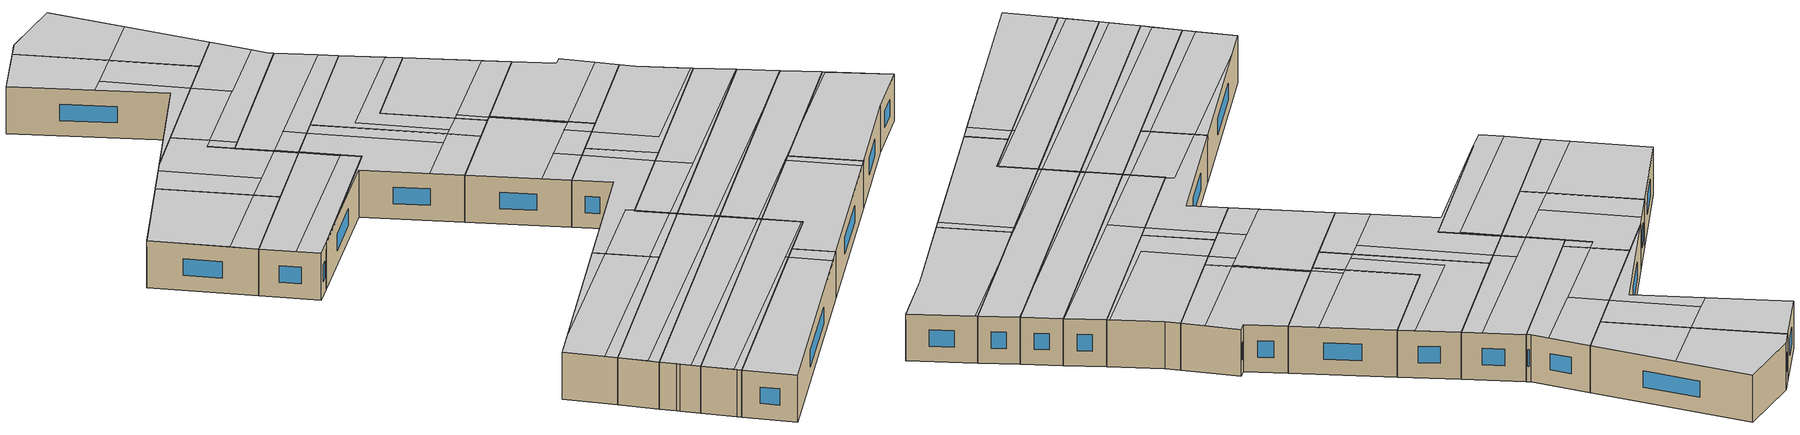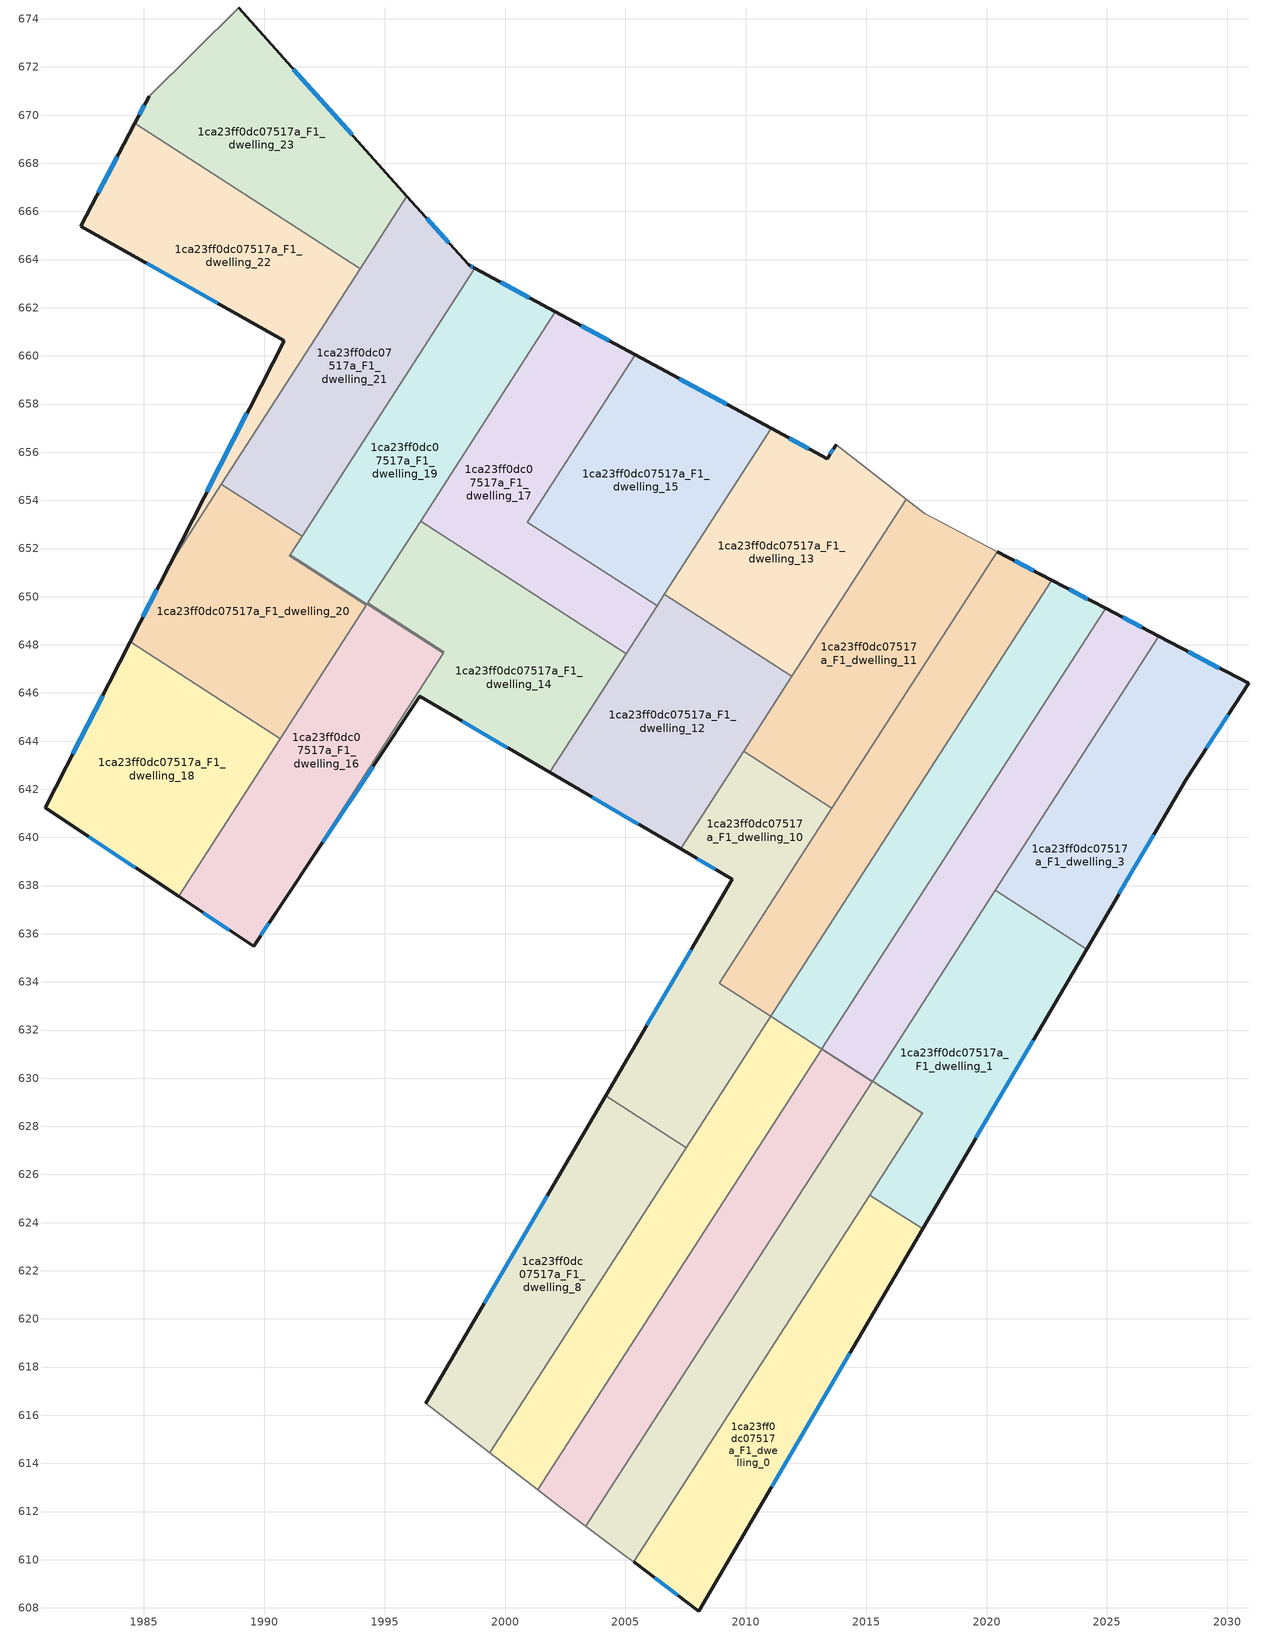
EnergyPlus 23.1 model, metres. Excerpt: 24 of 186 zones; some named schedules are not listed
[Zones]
1ca23ff0dc07517a_F1_dwelling_0
 floor to 1ca23ff0dc07517a_F0_dwelling_0 (EU_floor_Construction): 2017.34,623.74 2008.05,607.87 2005.34,609.91 2015.15,625.15 z3
 wall outside (EU_wall_Construction): 2005.34,609.91 2008.05,607.87 2017.34,623.74 z3:6
 wall to 1ca23ff0dc07517a_F1_dwelling_1 (EU_wall_Construction): 2017.34,623.74 2015.15,625.15 z3:6
 wall to 1ca23ff0dc07517a_F1_dwelling_2 (EU_wall_Construction): 2015.15,625.15 2005.34,609.91 z3:6
 window (EU_Window_Construction): 2011.07,613.03 2014.32,618.58 / 2006.22,609.24 2007.17,608.53 z3.98:5.02
 ceiling to 1ca23ff0dc07517a_F2_dwelling_0 (EU_floor_Construction): 2008.05,607.87 2016.66,622.58 2014.45,624.06 2005.34,609.91 z6
 ceiling to 1ca23ff0dc07517a_F2_dwelling_1 (EU_floor_Construction): 2016.66,622.58 2017.34,623.74 2015.15,625.15 2014.45,624.06 z6
1ca23ff0dc07517a_F1_dwelling_1
 floor to 1ca23ff0dc07517a_F0_dwelling_1 (EU_floor_Construction): 2024.16,635.36 2017.34,623.74 2015.15,625.15 2017.34,628.54 2015.26,629.88 2020.36,637.8 z3
 wall outside (EU_wall_Construction): 2017.34,623.74 2024.16,635.36 z3:6
 wall to 1ca23ff0dc07517a_F1_dwelling_5 (EU_wall_Construction): 2020.36,637.8 2015.26,629.88 2017.34,628.54 2017.33,628.53 z3:6
 wall to 1ca23ff0dc07517a_F1_dwelling_3 (EU_wall_Construction): 2024.16,635.36 2020.36,637.8 z3:6
 wall to 1ca23ff0dc07517a_F1_dwelling_2 (EU_wall_Construction): 2017.33,628.53 2015.15,625.15 z3:6
 window (EU_Window_Construction): 2019.56,627.52 2021.94,631.58 z3.98:5.02
 ceiling to 1ca23ff0dc07517a_F2_dwelling_1 (EU_floor_Construction): 2017.34,623.74 2023.79,634.74 2020.02,637.27 2015.29,629.92 2017.25,628.61 2017.34,628.54 2015.15,625.15 z6
 ceiling to 1ca23ff0dc07517a_F2_dwelling_3 (EU_floor_Construction): 2023.79,634.74 2024.15,635.36 2020.36,637.8 2020.02,637.27 z6
 ceiling to 1ca23ff0dc07517a_F2_dwelling_5 (EU_floor_Construction): 2017.25,628.6 2015.29,629.92 2015.27,629.89 2015.86,629.49 z6
1ca23ff0dc07517a_F1_dwelling_10
 floor to 1ca23ff0dc07517a_F0_dwelling_10 (EU_floor_Construction): 2013.57,641.21 2008.89,633.94 2011.03,632.57 2007.52,627.11 2004.17,629.26 2009.44,638.27 2007.3,639.52 2009.91,643.57 z3
 wall outside (EU_wall_Construction): 2007.3,639.52 2009.44,638.27 2004.17,629.26 z3:6
 wall to 1ca23ff0dc07517a_F1_dwelling_8 (EU_wall_Construction): 2004.17,629.26 2007.52,627.11 z3:6
 wall to 1ca23ff0dc07517a_F1_dwelling_11 (EU_wall_Construction): 2013.57,641.21 2009.91,643.57 z3:6
 wall to 1ca23ff0dc07517a_F1_dwelling_9 (EU_wall_Construction): 2011.03,632.57 2008.89,633.94 2013.57,641.21 z3:6
 wall to 1ca23ff0dc07517a_F1_dwelling_6 (EU_wall_Construction): 2007.52,627.11 2011.03,632.57 z3:6
 wall to 1ca23ff0dc07517a_F1_dwelling_12 (EU_wall_Construction): 2009.91,643.57 2007.3,639.52 z3:6
 window (EU_Window_Construction): 2007.72,635.34 2005.88,632.19 / 2007.99,639.11 2008.74,638.67 z3.98:5.02
 ceiling to 1ca23ff0dc07517a_F2_dwelling_9 (EU_floor_Construction): 2008.93,634 2012.97,640.27 2009.34,642.7 2007.3,639.52 2009.44,638.27 2004.17,629.26 2004.81,628.85 2008.47,634.32 z6
 ceiling to 1ca23ff0dc07517a_F2_dwelling_10 (EU_floor_Construction): 2012.97,640.27 2013.57,641.21 2009.91,643.57 2009.34,642.7 z6
 ceiling to 1ca23ff0dc07517a_F2_dwelling_6 (EU_floor_Construction): 2007.52,627.11 2011.03,632.57 2010.66,632.8 2007.05,627.41 z6
 ceiling to 1ca23ff0dc07517a_F2_dwelling_8 (EU_floor_Construction): 2007.05,627.41 2010.66,632.8 2008.89,633.94 2008.93,634 2008.47,634.32 2004.81,628.85 z6
1ca23ff0dc07517a_F1_dwelling_11
 floor to 1ca23ff0dc07517a_F0_dwelling_11 (EU_floor_Construction): 2020.44,651.88 2013.57,641.21 2009.91,643.57 2016.65,654.05 2017.41,653.47 z3
 wall adiabatic (EU_wall_Construction): 2020.44,651.88 2017.41,653.47 2016.65,654.05 z3:6
 wall to 1ca23ff0dc07517a_F1_dwelling_13 (EU_wall_Construction): 2016.65,654.05 2011.91,646.69 z3:6
 wall to 1ca23ff0dc07517a_F1_dwelling_9 (EU_wall_Construction): 2013.58,641.21 2020.44,651.88 z3:6
 wall to 1ca23ff0dc07517a_F1_dwelling_12 (EU_wall_Construction): 2011.91,646.69 2009.91,643.57 z3:6
 ceiling to 1ca23ff0dc07517a_F2_dwelling_11 (EU_floor_Construction): 2014.56,643.42 2020.27,651.96 2017.41,653.47 2016.65,654.05 2011.24,645.65 z6
 ceiling to 1ca23ff0dc07517a_F2_dwelling_10 (EU_floor_Construction): 2014.56,643.42 2011.24,645.65 2009.91,643.57 2013.57,641.21 2020.44,651.88 2020.27,651.96 z6
1ca23ff0dc07517a_F1_dwelling_12
 floor to 1ca23ff0dc07517a_F0_dwelling_12 (EU_floor_Construction): 2011.91,646.69 2007.3,639.52 2001.86,642.7 2006.62,650.1 z3
 wall outside (EU_wall_Construction): 2001.86,642.7 2007.3,639.52 z3:6
 wall to 1ca23ff0dc07517a_F1_dwelling_13 (EU_wall_Construction): 2011.91,646.69 2006.62,650.1 z3:6
 wall to 1ca23ff0dc07517a_F1_dwelling_14 (EU_wall_Construction): 2005.03,647.64 2001.86,642.7 z3:6
 wall to 1ca23ff0dc07517a_F1_dwelling_17 (EU_wall_Construction): 2006.32,649.63 2005.04,647.64 z3:6
 wall to 1ca23ff0dc07517a_F1_dwelling_15 (EU_wall_Construction): 2006.62,650.1 2006.32,649.63 z3:6
 window (EU_Window_Construction): 2003.63,641.67 2005.53,640.55 z3.98:5.02
 ceiling to 1ca23ff0dc07517a_F2_dwelling_12 (EU_floor_Construction): 2005.75,640.42 2010.43,647.42 2006.56,650 2001.86,642.7 z6
 ceiling to 1ca23ff0dc07517a_F2_dwelling_13 (EU_floor_Construction): 2010.43,647.42 2010.54,647.58 2006.62,650.1 2006.56,650 z6
 ceiling to 1ca23ff0dc07517a_F2_dwelling_9 (EU_floor_Construction): 2007.3,639.52 2009.34,642.7 2007.91,643.65 2005.75,640.42 z6
 ceiling to 1ca23ff0dc07517a_F2_dwelling_11 (EU_floor_Construction): 2011.24,645.65 2011.91,646.69 2010.54,647.58 2009.86,646.57 z6
 ceiling to 1ca23ff0dc07517a_F2_dwelling_10 (EU_floor_Construction): 2009.34,642.7 2011.24,645.65 2009.86,646.57 2007.91,643.65 z6
1ca23ff0dc07517a_F1_dwelling_13
 floor to 1ca23ff0dc07517a_F0_dwelling_13 (EU_floor_Construction): 2016.65,654.05 2011.91,646.69 2006.62,650.1 2011.06,656.99 2013.38,655.74 2013.74,656.32 z3
 wall outside (EU_wall_Construction): 2013.74,656.32 2013.38,655.74 2011.06,656.99 z3:6
 wall adiabatic (EU_wall_Construction): 2016.65,654.05 2013.74,656.32 z3:6
 wall to 1ca23ff0dc07517a_F1_dwelling_15 (EU_wall_Construction): 2011.06,656.99 2006.62,650.1 z3:6
 window (EU_Window_Construction): 2012.62,656.14 2011.81,656.58 / 2013.62,656.13 2013.5,655.93 z3.98:5.02
 ceiling to 1ca23ff0dc07517a_F2_dwelling_13 (EU_floor_Construction): 2010.54,647.58 2015.48,654.97 2013.74,656.32 2013.38,655.74 2011.06,656.99 2006.62,650.1 z6
 ceiling to 1ca23ff0dc07517a_F2_dwelling_11 (EU_floor_Construction): 2011.91,646.69 2016.65,654.05 2015.48,654.97 2010.54,647.58 z6
1ca23ff0dc07517a_F1_dwelling_14
 floor to 1ca23ff0dc07517a_F0_dwelling_14 (EU_floor_Construction): 2005.04,647.64 2001.86,642.7 1996.45,645.86 1990.49,636.88 1997.46,647.71 1994.3,649.74 1996.49,653.14 z3
 wall outside (EU_wall_Construction): 1990.49,636.88 1996.45,645.86 2001.86,642.7 z3:6
 wall to 1ca23ff0dc07517a_F1_dwelling_19 (EU_wall_Construction): 1996.49,653.14 1994.3,649.74 1997.46,647.71 1997.43,647.66 z3:6
 wall to 1ca23ff0dc07517a_F1_dwelling_17 (EU_wall_Construction): 2005.04,647.64 1996.49,653.14 z3:6
 wall to 1ca23ff0dc07517a_F1_dwelling_16 (EU_wall_Construction): 1997.42,647.66 1990.49,636.88 z3:6
 window (EU_Window_Construction): 1992.43,639.8 1994.52,642.94 / 1998.21,644.83 2000.1,643.73 z3.98:5.02
 ceiling to 1ca23ff0dc07517a_F2_dwelling_14 (EU_floor_Construction): 2000.04,643.76 2002.6,647.59 1995.83,652.11 1994.3,649.74 1997.46,647.71 1990.5,636.9 1996.45,645.86 z6
 ceiling to 1ca23ff0dc07517a_F2_dwelling_17 (EU_floor_Construction): 2002.6,647.59 2003.35,648.72 1996.49,653.14 1995.83,652.11 z6
 ceiling adiabatic (EU_roof_Construction): 2001.86,642.7 2005.04,647.64 2003.35,648.72 2000.04,643.76 z6
1ca23ff0dc07517a_F1_dwelling_15
 floor to 1ca23ff0dc07517a_F0_dwelling_15 (EU_floor_Construction): 2011.06,656.99 2006.32,649.63 2000.93,653.1 2005.4,660.04 z3
 wall outside (EU_wall_Construction): 2011.06,656.99 2005.4,660.04 z3:6
 wall to 1ca23ff0dc07517a_F1_dwelling_17 (EU_wall_Construction): 2005.4,660.04 2000.93,653.1 2006.32,649.63 z3:6
 window (EU_Window_Construction): 2009.22,657.98 2007.24,659.05 z3.98:5.02
 ceiling to 1ca23ff0dc07517a_F2_dwelling_15 (EU_floor_Construction): 2004.67,650.69 2009.46,657.85 2005.4,660.04 2000.93,653.1 z6
 ceiling to 1ca23ff0dc07517a_F2_dwelling_13 (EU_floor_Construction): 2006.56,650 2011.06,656.99 2009.46,657.85 2004.94,651.09 z6
 ceiling to 1ca23ff0dc07517a_F2_dwelling_12 (EU_floor_Construction): 2006.32,649.63 2006.56,650 2004.94,651.09 2004.67,650.69 z6
1ca23ff0dc07517a_F1_dwelling_16
 floor to 1ca23ff0dc07517a_F0_dwelling_16 (EU_floor_Construction): 1994.24,649.64 1991.04,651.7 1991.07,651.75 1997.43,647.66 1990.49,636.88 1989.56,635.48 1986.45,637.55 z3
 wall outside (EU_wall_Construction): 1986.45,637.55 1989.56,635.48 1990.49,636.88 z3:6
 wall to 1ca23ff0dc07517a_F1_dwelling_20 (EU_wall_Construction): 1991.07,651.75 1991.04,651.7 1994.24,649.64 1990.67,644.1 z3:6
 wall to 1ca23ff0dc07517a_F1_dwelling_19 (EU_wall_Construction): 1997.43,647.66 1991.07,651.75 z3:6
 wall to 1ca23ff0dc07517a_F1_dwelling_18 (EU_wall_Construction): 1990.67,644.1 1986.45,637.55 z3:6
 window (EU_Window_Construction): 1987.46,636.87 1988.55,636.15 / 1989.86,635.94 1990.19,636.43 z3.98:5.02
 ceiling to 1ca23ff0dc07517a_F2_dwelling_16 (EU_floor_Construction): 1988.28,636.33 1996.28,648.29 1992,651.15 1991.07,651.75 1991.04,651.7 1994.24,649.64 1986.45,637.55 z6
 ceiling to 1ca23ff0dc07517a_F2_dwelling_14 (EU_floor_Construction): 1990.5,636.9 1997.42,647.66 1995.95,648.6 1996.32,648.36 1988.28,636.33 1989.56,635.48 z6
 ceiling to 1ca23ff0dc07517a_F2_dwelling_19 (EU_floor_Construction): 1996.28,648.29 1996.32,648.36 1995.95,648.6 1992,651.15 z6
1ca23ff0dc07517a_F1_dwelling_17
 floor to 1ca23ff0dc07517a_F0_dwelling_17 (EU_floor_Construction): 2005.4,660.04 2000.93,653.1 2006.32,649.63 2005.04,647.64 1996.49,653.14 2002.09,661.83 z3
 wall outside (EU_wall_Construction): 2005.4,660.04 2002.09,661.83 z3:6
 wall to 1ca23ff0dc07517a_F1_dwelling_19 (EU_wall_Construction): 2002.09,661.83 1996.49,653.14 z3:6
 window (EU_Window_Construction): 2004.32,660.63 2003.16,661.25 z3.98:5.02
 ceiling to 1ca23ff0dc07517a_F2_dwelling_17 (EU_floor_Construction): 2003.7,649.24 1999.01,652.37 2004.47,660.54 2002.09,661.83 1996.49,653.14 2003.35,648.72 z6
 ceiling to 1ca23ff0dc07517a_F2_dwelling_15 (EU_floor_Construction): 2004.67,650.69 2000.93,653.1 2005.4,660.04 2004.47,660.54 1999.01,652.37 2003.7,649.24 z6
 ceiling to 1ca23ff0dc07517a_F2_dwelling_12 (EU_floor_Construction): 2005.03,647.64 2006.32,649.63 2004.67,650.69 2003.35,648.72 z6
1ca23ff0dc07517a_F1_dwelling_18
 floor to 1ca23ff0dc07517a_F0_dwelling_18 (EU_floor_Construction): 1990.67,644.1 1986.45,637.55 1980.91,641.24 1984.43,648.12 z3
 wall outside (EU_wall_Construction): 1984.43,648.12 1980.91,641.24 1986.45,637.55 z3:6
 wall to 1ca23ff0dc07517a_F1_dwelling_20 (EU_wall_Construction): 1990.67,644.1 1984.43,648.12 z3:6
 window (EU_Window_Construction): 1983.28,645.88 1982.05,643.48 / 1982.71,640.04 1984.65,638.75 z3.98:5.02
 ceiling to 1ca23ff0dc07517a_F2_dwelling_18 (EU_floor_Construction): 1985.01,638.51 1989.33,644.97 1984.43,648.12 1980.91,641.24 z6
 ceiling adiabatic (EU_roof_Construction): 1986.45,637.55 1990.67,644.1 1989.33,644.97 1985.01,638.51 z6
1ca23ff0dc07517a_F1_dwelling_19
 floor to 1ca23ff0dc07517a_F0_dwelling_19 (EU_floor_Construction): 2002.09,661.83 1994.3,649.74 1997.46,647.71 1997.43,647.66 1991.07,651.75 1998.73,663.64 z3
 wall outside (EU_wall_Construction): 2002.09,661.83 1998.73,663.64 z3:6
 wall to 1ca23ff0dc07517a_F1_dwelling_21 (EU_wall_Construction): 1998.73,663.64 1991.57,652.52 z3:6
 wall to 1ca23ff0dc07517a_F1_dwelling_20 (EU_wall_Construction): 1991.57,652.52 1991.07,651.75 z3:6
 window (EU_Window_Construction): 2001,662.42 1999.82,663.05 z3.98:5.02
 ceiling to 1ca23ff0dc07517a_F2_dwelling_19 (EU_floor_Construction): 1995.95,648.6 1993.06,650.54 2001,662.42 1998.73,663.64 1991.08,651.76 1992,651.15 z6
 ceiling to 1ca23ff0dc07517a_F2_dwelling_16 (EU_floor_Construction): 1992,651.15 1991.08,651.76 1991.07,651.75 z6
 ceiling to 1ca23ff0dc07517a_F2_dwelling_14 (EU_floor_Construction): 1997.42,647.66 1997.46,647.71 1994.3,649.74 1995.83,652.11 1994.64,652.91 1993.06,650.54 1995.95,648.6 z6
 ceiling adiabatic (EU_roof_Construction): 1995.83,652.11 1994.3,649.74 2002.09,661.83 2001,662.42 1993.06,650.54 1994.64,652.91 z6
1ca23ff0dc07517a_F1_dwelling_2
 floor to 1ca23ff0dc07517a_F0_dwelling_2 (EU_floor_Construction): 2015.25,629.86 2013.15,631.21 2013.16,631.22 2017.33,628.53 2005.34,609.91 2005.09,610.09 2003.35,611.39 z3
 wall adiabatic (EU_wall_Construction): 2003.35,611.39 2005.09,610.09 2005.34,609.91 z3:6
 wall to 1ca23ff0dc07517a_F1_dwelling_7 (EU_wall_Construction): 2013.16,631.22 2013.15,631.21 2015.25,629.86 z3:6
 wall to 1ca23ff0dc07517a_F1_dwelling_5 (EU_wall_Construction): 2017.33,628.53 2013.16,631.22 z3:6
 wall to 1ca23ff0dc07517a_F1_dwelling_4 (EU_wall_Construction): 2015.25,629.86 2003.35,611.39 z3:6
 ceiling to 1ca23ff0dc07517a_F2_dwelling_2 (EU_floor_Construction): 2004.94,610.2 2017.23,628.58 2016.44,629.11 2014.95,630.07 2015.07,629.98 2015.25,629.86 2003.36,611.39 z6
 ceiling to 1ca23ff0dc07517a_F2_dwelling_0 (EU_floor_Construction): 2005.34,609.91 2014.45,624.06 2014.29,624.17 2004.94,610.2 z6
 ceiling to 1ca23ff0dc07517a_F2_dwelling_7 (EU_floor_Construction): 2015.07,629.98 2014.95,630.07 2013.8,630.81 2014.32,630.46 z6
 ceiling adiabatic (EU_roof_Construction): 2014.45,624.06 2017.33,628.53 2017.24,628.59 2017.23,628.58 2014.29,624.17 z6
 ceiling to 1ca23ff0dc07517a_F2_dwelling_4 (EU_floor_Construction): 2014.32,630.46 2013.8,630.81 2013.16,631.22 2013.15,631.21 z6
1ca23ff0dc07517a_F1_dwelling_20
 floor to 1ca23ff0dc07517a_F0_dwelling_20 (EU_floor_Construction): 1991.57,652.52 1991.04,651.7 1994.24,649.64 1990.67,644.1 1984.43,648.12 1986.06,651.33 1988.22,654.68 z3
 wall outside (EU_wall_Construction): 1986.06,651.33 1984.43,648.12 z3:6
 wall to 1ca23ff0dc07517a_F1_dwelling_21 (EU_wall_Construction): 1991.57,652.52 1988.22,654.68 z3:6
 wall to 1ca23ff0dc07517a_F1_dwelling_22 (EU_wall_Construction): 1988.22,654.68 1986.06,651.33 z3:6
 window (EU_Window_Construction): 1985.53,650.29 1984.96,649.16 z3.98:5.02
 ceiling to 1ca23ff0dc07517a_F2_dwelling_20 (EU_floor_Construction): 1990.72,647.05 1992.97,650.41 1989.66,652.62 1990.19,653.41 1988.22,654.68 1986.06,651.33 1985.65,650.52 1985.62,650.46 z6
 ceiling to 1ca23ff0dc07517a_F2_dwelling_18 (EU_floor_Construction): 1989.33,644.97 1990.72,647.05 1985.62,650.46 1984.43,648.12 z6
 ceiling to 1ca23ff0dc07517a_F2_dwelling_19 (EU_floor_Construction): 1991.08,651.76 1991.57,652.52 1990.19,653.41 1989.71,652.68 z6
 ceiling to 1ca23ff0dc07517a_F2_dwelling_16 (EU_floor_Construction): 1990.67,644.1 1994.24,649.64 1991.04,651.7 1991.07,651.75 1991.08,651.76 1989.71,652.68 1989.66,652.62 1992.97,650.41 1989.33,644.97 z6
1ca23ff0dc07517a_F1_dwelling_21
 floor to 1ca23ff0dc07517a_F0_dwelling_21 (EU_floor_Construction): 1995.92,666.64 1998.48,663.78 1998.73,663.64 1991.57,652.52 1988.22,654.68 z3
 wall outside (EU_wall_Construction): 1998.73,663.64 1998.48,663.78 1995.92,666.64 z3:6
 wall to 1ca23ff0dc07517a_F1_dwelling_23 (EU_wall_Construction): 1995.92,666.64 1993.98,663.63 z3:6
 wall to 1ca23ff0dc07517a_F1_dwelling_22 (EU_wall_Construction): 1993.98,663.63 1988.22,654.68 z3:6
 window (EU_Window_Construction): 1997.65,664.71 1996.76,665.71 / 1998.65,663.69 1998.57,663.73 z3.98:5.02
 ceiling to 1ca23ff0dc07517a_F2_dwelling_21 (EU_floor_Construction): 1994.29,659.53 1997.71,664.64 1995.92,666.64 1992.23,660.91 z6
 ceiling to 1ca23ff0dc07517a_F2_dwelling_19 (EU_floor_Construction): 1991.57,652.52 1998.73,663.64 1998.48,663.78 1997.71,664.64 1990.19,653.41 z6
 ceiling to 1ca23ff0dc07517a_F2_dwelling_20 (EU_floor_Construction): 1990.19,653.41 1994.29,659.53 1992.23,660.91 1988.22,654.68 z6
1ca23ff0dc07517a_F1_dwelling_22
 floor to 1ca23ff0dc07517a_F0_dwelling_22 (EU_floor_Construction): 1993.98,663.63 1986.06,651.33 1990.82,660.64 1982.36,665.39 1984.62,669.66 z3
 wall outside (EU_wall_Construction): 1984.62,669.66 1982.36,665.39 1990.82,660.64 1986.06,651.33 z3:6
 wall to 1ca23ff0dc07517a_F1_dwelling_23 (EU_wall_Construction): 1993.98,663.63 1984.62,669.66 z3:6
 window (EU_Window_Construction): 1985.12,663.84 1988.07,662.18 / 1983.89,668.27 1983.1,666.78 / 1989.28,657.61 1987.61,654.36 z3.98:5.02
 ceiling to 1ca23ff0dc07517a_F2_dwelling_20 (EU_floor_Construction): 1986.06,651.33 1992.23,660.91 1987.69,663.95 1986.94,662.82 1990.82,660.64 z6
 ceiling to 1ca23ff0dc07517a_F2_dwelling_22 (EU_floor_Construction): 1986.94,662.82 1989.44,666.56 1984.62,669.66 1982.36,665.39 z6
 ceiling to 1ca23ff0dc07517a_F2_dwelling_21 (EU_floor_Construction): 1992.23,660.91 1993.98,663.63 1989.44,666.56 1987.69,663.95 z6
1ca23ff0dc07517a_F1_dwelling_23
 floor to 1ca23ff0dc07517a_F0_dwelling_23 (EU_floor_Construction): 1988.94,674.45 1995.92,666.64 1993.98,663.63 1984.62,669.66 1985.21,670.79 z3
 wall outside (EU_wall_Construction): 1985.21,670.79 1984.62,669.66 / 1995.92,666.64 1988.94,674.45 z3:6
 wall adiabatic (EU_wall_Construction): 1988.94,674.45 1985.21,670.79 z3:6
 window (EU_Window_Construction): 1985.02,670.42 1984.81,670.03 / 1993.65,669.18 1991.21,671.91 z3.98:5.02
 ceiling to 1ca23ff0dc07517a_F2_dwelling_22 (EU_floor_Construction): 1989.44,666.56 1992.24,670.75 1988.94,674.45 1985.21,670.79 1984.62,669.66 z6
 ceiling to 1ca23ff0dc07517a_F2_dwelling_21 (EU_floor_Construction): 1993.98,663.63 1995.92,666.64 1992.24,670.75 1989.44,666.56 z6
1ca23ff0dc07517a_F1_dwelling_3
 floor to 1ca23ff0dc07517a_F0_dwelling_3 (EU_floor_Construction): 2030.88,646.4 2028.28,642.41 2024.16,635.36 2020.36,637.8 2027.16,648.35 z3
 wall outside (EU_wall_Construction): 2024.16,635.36 2028.28,642.41 2030.88,646.4 2027.16,648.35 z3:6
 wall to 1ca23ff0dc07517a_F1_dwelling_5 (EU_wall_Construction): 2027.16,648.35 2020.36,637.8 z3:6
 window (EU_Window_Construction): 2029.13,643.7 2030.04,645.1 / 2025.5,637.65 2026.94,640.12 / 2029.67,647.03 2028.37,647.72 z3.98:5.02
 ceiling to 1ca23ff0dc07517a_F2_dwelling_3 (EU_floor_Construction): 2024.15,635.36 2028.28,642.41 2030.88,646.4 2027.3,648.27 2021.97,640.3 2020.36,637.8 z6
 ceiling to 1ca23ff0dc07517a_F2_dwelling_5 (EU_floor_Construction): 2021.97,640.3 2027.3,648.27 2027.16,648.35 z6
1ca23ff0dc07517a_F1_dwelling_4
 floor to 1ca23ff0dc07517a_F0_dwelling_4 (EU_floor_Construction): 2013.15,631.21 2011.04,632.57 2015.25,629.86 2003.35,611.39 2002.36,612.13 2002.19,612.26 2001.36,612.9 z3
 wall adiabatic (EU_wall_Construction): 2001.36,612.9 2002.19,612.26 2002.36,612.13 2003.35,611.39 z3:6
 wall to 1ca23ff0dc07517a_F1_dwelling_6 (EU_wall_Construction): 2013.15,631.2 2001.36,612.9 / 2011.04,632.57 2013.15,631.21 z3:6
 wall to 1ca23ff0dc07517a_F1_dwelling_7 (EU_wall_Construction): 2015.25,629.86 2011.04,632.57 z3:6
 ceiling to 1ca23ff0dc07517a_F2_dwelling_4 (EU_floor_Construction): 2002.87,611.75 2015.06,629.96 2014.47,630.36 2012.88,631.38 2013.15,631.21 2001.36,612.9 2002.19,612.26 z6
 ceiling to 1ca23ff0dc07517a_F2_dwelling_2 (EU_floor_Construction): 2003.36,611.39 2015.25,629.86 2015.07,629.98 2015.06,629.96 2002.87,611.75 z6
1ca23ff0dc07517a_F1_dwelling_5
 floor to 1ca23ff0dc07517a_F0_dwelling_5 (EU_floor_Construction): 2027.16,648.35 2015.26,629.88 2017.34,628.54 2017.33,628.53 2013.16,631.22 2024.94,649.51 z3
 wall outside (EU_wall_Construction): 2027.16,648.35 2024.94,649.51 z3:6
 wall to 1ca23ff0dc07517a_F1_dwelling_7 (EU_wall_Construction): 2024.94,649.51 2013.16,631.22 z3:6
 window (EU_Window_Construction): 2026.43,648.73 2025.66,649.14 z3.98:5.02
 ceiling to 1ca23ff0dc07517a_F2_dwelling_5 (EU_floor_Construction): 2021.97,640.29 2027.16,648.35 2024.99,649.49 2023.3,646.96 2013.2,631.28 2015.27,629.89 2015.29,629.92 2015.11,630.04 z6; 2017.24,628.59 2017.25,628.6 2015.86,629.49 2016.44,629.11 z6
 ceiling to 1ca23ff0dc07517a_F2_dwelling_1 (EU_floor_Construction): 2015.29,629.92 2020.02,637.27 2019.96,637.3 2015.11,630.04 z6
 ceiling to 1ca23ff0dc07517a_F2_dwelling_7 (EU_floor_Construction): 2023.3,646.96 2024.99,649.49 2024.94,649.51 z6; 2014.95,630.07 2013.18,631.25 2013.17,631.23 2013.8,630.81 z6
 ceiling adiabatic (EU_roof_Construction): 2016.44,629.11 2015.86,629.49 2015.26,629.88 2015.27,629.89 2013.2,631.28 2013.18,631.25 2014.95,630.07 z6
 ceiling to 1ca23ff0dc07517a_F2_dwelling_3 (EU_floor_Construction): 2020.02,637.27 2021.96,640.29 2019.96,637.3 z6
1ca23ff0dc07517a_F1_dwelling_6
 floor to 1ca23ff0dc07517a_F0_dwelling_6 (EU_floor_Construction): 2013.15,631.2 2001.36,612.9 1999.37,614.44 2011.03,632.57 z3
 wall adiabatic (EU_wall_Construction): 1999.37,614.44 2001.36,612.9 z3:6
 wall to 1ca23ff0dc07517a_F1_dwelling_8 (EU_wall_Construction): 2007.52,627.11 1999.37,614.44 z3:6
 ceiling to 1ca23ff0dc07517a_F2_dwelling_6 (EU_floor_Construction): 2000.8,613.33 2012.87,631.38 2011.03,632.57 1999.37,614.44 z6
 ceiling to 1ca23ff0dc07517a_F2_dwelling_4 (EU_floor_Construction): 2001.36,612.9 2013.15,631.2 2012.87,631.38 2000.8,613.33 z6
1ca23ff0dc07517a_F1_dwelling_7
 floor to 1ca23ff0dc07517a_F0_dwelling_7 (EU_floor_Construction): 2024.94,649.51 2013.15,631.21 2015.25,629.86 2011.04,632.57 2022.7,650.69 z3
 wall outside (EU_wall_Construction): 2024.94,649.51 2022.7,650.69 z3:6
 wall to 1ca23ff0dc07517a_F1_dwelling_9 (EU_wall_Construction): 2022.7,650.69 2011.04,632.57 z3:6
 window (EU_Window_Construction): 2024.21,649.9 2023.43,650.31 z3.98:5.02
 ceiling to 1ca23ff0dc07517a_F2_dwelling_7 (EU_floor_Construction): 2013.18,631.25 2012.91,631.43 2023.29,646.96 2024.94,649.51 2022.7,650.69 2011.07,632.63 2013.17,631.23 z6
 ceiling to 1ca23ff0dc07517a_F2_dwelling_5 (EU_floor_Construction): 2013.2,631.28 2023.29,646.96 2012.93,631.46 z6
 ceiling to 1ca23ff0dc07517a_F2_dwelling_4 (EU_floor_Construction): 2014.35,630.44 2014.32,630.46 2013.15,631.21 2013.17,631.23 2011.07,632.63 2011.06,632.61 2012.88,631.39 z6
 ceiling to 1ca23ff0dc07517a_F2_dwelling_6 (EU_floor_Construction): 2012.88,631.39 2011.06,632.61 2011.04,632.57 z6
 ceiling to 1ca23ff0dc07517a_F2_dwelling_2 (EU_floor_Construction): 2013.18,631.25 2013.2,631.28 2012.93,631.46 2012.91,631.43 z6
1ca23ff0dc07517a_F1_dwelling_8
 floor to 1ca23ff0dc07517a_F0_dwelling_8 (EU_floor_Construction): 2007.52,627.11 1999.37,614.44 1996.71,616.5 2004.17,629.26 z3
 wall outside (EU_wall_Construction): 2004.17,629.26 1996.71,616.5 z3:6
 wall adiabatic (EU_wall_Construction): 1996.71,616.5 1999.37,614.44 z3:6
 window (EU_Window_Construction): 2001.75,625.11 1999.14,620.65 z3.98:5.02
 ceiling to 1ca23ff0dc07517a_F2_dwelling_8 (EU_floor_Construction): 1998.72,614.95 2007.05,627.41 2004.81,628.85 1997.83,618.41 1996.71,616.5 z6
 ceiling to 1ca23ff0dc07517a_F2_dwelling_9 (EU_floor_Construction): 1997.83,618.41 2004.81,628.85 2004.17,629.26 z6
 ceiling to 1ca23ff0dc07517a_F2_dwelling_6 (EU_floor_Construction): 1999.37,614.44 2007.52,627.11 2007.05,627.41 1998.72,614.95 z6
1ca23ff0dc07517a_F1_dwelling_9
 floor to 1ca23ff0dc07517a_F0_dwelling_9 (EU_floor_Construction): 2022.7,650.69 2011.03,632.57 2013.15,631.21 2008.89,633.94 2020.44,651.88 z3
 wall outside (EU_wall_Construction): 2022.7,650.69 2020.44,651.88 z3:6
 wall adiabatic (EU_wall_Construction): 2013.15,631.21 2011.03,632.57 2013.15,631.21 z3:6
 window (EU_Window_Construction): 2021.97,651.07 2021.17,651.49 z3.98:5.02
 ceiling to 1ca23ff0dc07517a_F2_dwelling_10 (EU_floor_Construction): 2014.82,639.03 2022.64,650.72 2020.44,651.88 2012.97,640.27 z6
 ceiling to 1ca23ff0dc07517a_F2_dwelling_9 (EU_floor_Construction): 2010.68,632.83 2014.82,639.03 2012.97,640.27 2008.93,634 z6
 ceiling to 1ca23ff0dc07517a_F2_dwelling_7 (EU_floor_Construction): 2011.07,632.63 2022.7,650.69 2022.64,650.72 2010.71,632.87 z6
 ceiling to 1ca23ff0dc07517a_F2_dwelling_8 (EU_floor_Construction): 2010.66,632.81 2010.68,632.83 2008.93,634 2008.89,633.94 z6
 ceiling adiabatic (EU_roof_Construction): 2012.88,631.38 2011.03,632.57 2011.06,632.61 2010.69,632.85 2010.66,632.8 z6
 ceiling to 1ca23ff0dc07517a_F2_dwelling_4 (EU_floor_Construction): 2011.06,632.61 2011.07,632.63 2010.71,632.87 2010.69,632.85 z6
[Building]
EU S2 Campaign: North Axis=0; Terrain=City; Solar Distribution=FullExterior
[Site:Location]
Bologna: Latitude=44.5; Longitude=11.25; Time Zone=1; Elevation=37
[SizingPeriod:WeatherFileDays]
AnnualSizingPeriod: Begin Month=1; Begin Day of Month=1; End Month=12; End Day of Month=31; Day of Week for Start Day=Monday; Use Weather File Daylight Saving Period=No; Use Weather File Rain and Snow Indicators=No
[MATERIAL]
EU_InternalMass_Material: Roughness=MediumRough; Thickness=0.1; Conductivity=1; Density=1800; Specific Heat=900; Thermal Absorptance=0.9; Solar Absorptance=0.7; Visible Absorptance=0.7
[MATERIAL:NOMASS] Roughness=MediumRough; Thermal Absorptance=0.9; Solar Absorptance=0.7; Visible Absorptance=0.7
Name | Thermal Resistance
EU_wall_NoMass | 0.905828
EU_roof_NoMass | 0.37593
EU_floor_NoMass | 0.67114
[WINDOWMATERIAL:SIMPLEGLAZINGSYSTEM]
EU_Window_SimpleGlazing: UFactor=4.52486; Solar Heat Gain Coefficient=0.85; Visible Transmittance=0.85
[CONSTRUCTION]
EU_wall_Construction: EU_wall_NoMass
EU_roof_Construction: EU_roof_NoMass
EU_floor_Construction: EU_floor_NoMass
EU_Window_Construction: EU_Window_SimpleGlazing
EU_InternalMass_Construction: EU_InternalMass_Material
[ZONE] Type=1; Multiplier=1; Ceiling Height=autocalculate; Floor Area=autocalculate; Part of Total Floor Area=Yes
Name | Volume
1ca23ff0dc07517a_F1_dwelling_0 | 163.618
1ca23ff0dc07517a_F1_dwelling_1 | 163.639
1ca23ff0dc07517a_F1_dwelling_10 | 163.62
1ca23ff0dc07517a_F1_dwelling_11 | 163.651
1ca23ff0dc07517a_F1_dwelling_12; 1ca23ff0dc07517a_F1_dwelling_21 | 163.61
1ca23ff0dc07517a_F1_dwelling_13 | 163.593
1ca23ff0dc07517a_F1_dwelling_14 | 163.625
1ca23ff0dc07517a_F1_dwelling_15 | 163.604
1ca23ff0dc07517a_F1_dwelling_16 | 163.633
1ca23ff0dc07517a_F1_dwelling_17 | 163.63
1ca23ff0dc07517a_F1_dwelling_18 | 163.609
1ca23ff0dc07517a_F1_dwelling_19 | 163.643
1ca23ff0dc07517a_F1_dwelling_2 | 163.641
1ca23ff0dc07517a_F1_dwelling_20 | 163.612
1ca23ff0dc07517a_F1_dwelling_22; 1ca23ff0dc07517a_F1_dwelling_6 | 163.607
1ca23ff0dc07517a_F1_dwelling_23 | 163.628
1ca23ff0dc07517a_F1_dwelling_3 | 163.619
1ca23ff0dc07517a_F1_dwelling_4 | 163.603
1ca23ff0dc07517a_F1_dwelling_5 | 163.614
1ca23ff0dc07517a_F1_dwelling_7 | 163.575
1ca23ff0dc07517a_F1_dwelling_8 | 163.635
1ca23ff0dc07517a_F1_dwelling_9 | 163.622
[INTERNALMASS] Construction=EU_InternalMass_Construction
Name | Zone or ZoneList | Surface Area
1ca23ff0dc07517a_F1_dwelling_0_EU_InternalMass | 1ca23ff0dc07517a_F1_dwelling_0 | 54.5396
1ca23ff0dc07517a_F1_dwelling_1_EU_InternalMass | 1ca23ff0dc07517a_F1_dwelling_1 | 54.5463
1ca23ff0dc07517a_F1_dwelling_2_EU_InternalMass | 1ca23ff0dc07517a_F1_dwelling_2 | 54.5475
1ca23ff0dc07517a_F1_dwelling_3_EU_InternalMass | 1ca23ff0dc07517a_F1_dwelling_3 | 54.5405
1ca23ff0dc07517a_F1_dwelling_4_EU_InternalMass | 1ca23ff0dc07517a_F1_dwelling_4 | 54.5378
1ca23ff0dc07517a_F1_dwelling_5_EU_InternalMass | 1ca23ff0dc07517a_F1_dwelling_5 | 54.538
1ca23ff0dc07517a_F1_dwelling_6_EU_InternalMass | 1ca23ff0dc07517a_F1_dwelling_6 | 54.5359
1ca23ff0dc07517a_F1_dwelling_7_EU_InternalMass | 1ca23ff0dc07517a_F1_dwelling_7 | 54.5336
1ca23ff0dc07517a_F1_dwelling_8_EU_InternalMass | 1ca23ff0dc07517a_F1_dwelling_8 | 54.5443
1ca23ff0dc07517a_F1_dwelling_9_EU_InternalMass | 1ca23ff0dc07517a_F1_dwelling_9 | 54.5471
1ca23ff0dc07517a_F1_dwelling_10_EU_InternalMass | 1ca23ff0dc07517a_F1_dwelling_10 | 54.5399
1ca23ff0dc07517a_F1_dwelling_11_EU_InternalMass | 1ca23ff0dc07517a_F1_dwelling_11 | 54.5504
1ca23ff0dc07517a_F1_dwelling_12_EU_InternalMass | 1ca23ff0dc07517a_F1_dwelling_12 | 54.5373
1ca23ff0dc07517a_F1_dwelling_13_EU_InternalMass | 1ca23ff0dc07517a_F1_dwelling_13 | 54.531
1ca23ff0dc07517a_F1_dwelling_14_EU_InternalMass | 1ca23ff0dc07517a_F1_dwelling_14 | 54.543
1ca23ff0dc07517a_F1_dwelling_15_EU_InternalMass | 1ca23ff0dc07517a_F1_dwelling_15 | 54.5332
1ca23ff0dc07517a_F1_dwelling_16_EU_InternalMass | 1ca23ff0dc07517a_F1_dwelling_16 | 54.5447
1ca23ff0dc07517a_F1_dwelling_17_EU_InternalMass | 1ca23ff0dc07517a_F1_dwelling_17 | 54.5433
1ca23ff0dc07517a_F1_dwelling_18_EU_InternalMass | 1ca23ff0dc07517a_F1_dwelling_18 | 54.5367
1ca23ff0dc07517a_F1_dwelling_19_EU_InternalMass | 1ca23ff0dc07517a_F1_dwelling_19 | 54.5475
1ca23ff0dc07517a_F1_dwelling_20_EU_InternalMass | 1ca23ff0dc07517a_F1_dwelling_20 | 54.5376
1ca23ff0dc07517a_F1_dwelling_21_EU_InternalMass | 1ca23ff0dc07517a_F1_dwelling_21 | 54.5403
1ca23ff0dc07517a_F1_dwelling_22_EU_InternalMass | 1ca23ff0dc07517a_F1_dwelling_22 | 54.5365
1ca23ff0dc07517a_F1_dwelling_23_EU_InternalMass | 1ca23ff0dc07517a_F1_dwelling_23 | 54.5418
[OTHEREQUIPMENT] Fuel Type=Electricity; Design Level Calculation Method=Watts/Area; Power per Zone Floor Area=1; Fraction Latent=0; Fraction Radiant=0; Fraction Lost=0; Carbon Dioxide Generation Rate=0; EndUse Subcategory=EU_Step8_InternalGains
Name | Zone or ZoneList or Space or SpaceList | Schedule
EU_Step8_InternalGain_1ca23ff0dc07517a_F1_dwelling_0_f000 | 1ca23ff0dc07517a_F1_dwelling_0 | EU_Step8_GainSchedule_1ca23ff0dc07517a_F1_dwelling_0_f000
EU_Step8_InternalGain_1ca23ff0dc07517a_F1_dwelling_1_f000 | 1ca23ff0dc07517a_F1_dwelling_1 | EU_Step8_GainSchedule_1ca23ff0dc07517a_F1_dwelling_1_f000
EU_Step8_InternalGain_1ca23ff0dc07517a_F1_dwelling_2_f000 | 1ca23ff0dc07517a_F1_dwelling_2 | EU_Step8_GainSchedule_1ca23ff0dc07517a_F1_dwelling_2_f000
EU_Step8_InternalGain_1ca23ff0dc07517a_F1_dwelling_3_f000 | 1ca23ff0dc07517a_F1_dwelling_3 | EU_Step8_GainSchedule_1ca23ff0dc07517a_F1_dwelling_3_f000
EU_Step8_InternalGain_1ca23ff0dc07517a_F1_dwelling_4_f000 | 1ca23ff0dc07517a_F1_dwelling_4 | EU_Step8_GainSchedule_1ca23ff0dc07517a_F1_dwelling_4_f000
EU_Step8_InternalGain_1ca23ff0dc07517a_F1_dwelling_5_f000 | 1ca23ff0dc07517a_F1_dwelling_5 | EU_Step8_GainSchedule_1ca23ff0dc07517a_F1_dwelling_5_f000
EU_Step8_InternalGain_1ca23ff0dc07517a_F1_dwelling_6_f000 | 1ca23ff0dc07517a_F1_dwelling_6 | EU_Step8_GainSchedule_1ca23ff0dc07517a_F1_dwelling_6_f000
EU_Step8_InternalGain_1ca23ff0dc07517a_F1_dwelling_7_f000 | 1ca23ff0dc07517a_F1_dwelling_7 | EU_Step8_GainSchedule_1ca23ff0dc07517a_F1_dwelling_7_f000
EU_Step8_InternalGain_1ca23ff0dc07517a_F1_dwelling_8_f000 | 1ca23ff0dc07517a_F1_dwelling_8 | EU_Step8_GainSchedule_1ca23ff0dc07517a_F1_dwelling_8_f000
EU_Step8_InternalGain_1ca23ff0dc07517a_F1_dwelling_9_f000 | 1ca23ff0dc07517a_F1_dwelling_9 | EU_Step8_GainSchedule_1ca23ff0dc07517a_F1_dwelling_9_f000
EU_Step8_InternalGain_1ca23ff0dc07517a_F1_dwelling_10_f000 | 1ca23ff0dc07517a_F1_dwelling_10 | EU_Step8_GainSchedule_1ca23ff0dc07517a_F1_dwelling_10_f000
EU_Step8_InternalGain_1ca23ff0dc07517a_F1_dwelling_11_f000 | 1ca23ff0dc07517a_F1_dwelling_11 | EU_Step8_GainSchedule_1ca23ff0dc07517a_F1_dwelling_11_f000
EU_Step8_InternalGain_1ca23ff0dc07517a_F1_dwelling_12_f000 | 1ca23ff0dc07517a_F1_dwelling_12 | EU_Step8_GainSchedule_1ca23ff0dc07517a_F1_dwelling_12_f000
EU_Step8_InternalGain_1ca23ff0dc07517a_F1_dwelling_13_f000 | 1ca23ff0dc07517a_F1_dwelling_13 | EU_Step8_GainSchedule_1ca23ff0dc07517a_F1_dwelling_13_f000
EU_Step8_InternalGain_1ca23ff0dc07517a_F1_dwelling_14_f000 | 1ca23ff0dc07517a_F1_dwelling_14 | EU_Step8_GainSchedule_1ca23ff0dc07517a_F1_dwelling_14_f000
EU_Step8_InternalGain_1ca23ff0dc07517a_F1_dwelling_15_f000 | 1ca23ff0dc07517a_F1_dwelling_15 | EU_Step8_GainSchedule_1ca23ff0dc07517a_F1_dwelling_15_f000
EU_Step8_InternalGain_1ca23ff0dc07517a_F1_dwelling_16_f000 | 1ca23ff0dc07517a_F1_dwelling_16 | EU_Step8_GainSchedule_1ca23ff0dc07517a_F1_dwelling_16_f000
EU_Step8_InternalGain_1ca23ff0dc07517a_F1_dwelling_17_f000 | 1ca23ff0dc07517a_F1_dwelling_17 | EU_Step8_GainSchedule_1ca23ff0dc07517a_F1_dwelling_17_f000
EU_Step8_InternalGain_1ca23ff0dc07517a_F1_dwelling_18_f000 | 1ca23ff0dc07517a_F1_dwelling_18 | EU_Step8_GainSchedule_1ca23ff0dc07517a_F1_dwelling_18_f000
EU_Step8_InternalGain_1ca23ff0dc07517a_F1_dwelling_19_f000 | 1ca23ff0dc07517a_F1_dwelling_19 | EU_Step8_GainSchedule_1ca23ff0dc07517a_F1_dwelling_19_f000
EU_Step8_InternalGain_1ca23ff0dc07517a_F1_dwelling_20_f000 | 1ca23ff0dc07517a_F1_dwelling_20 | EU_Step8_GainSchedule_1ca23ff0dc07517a_F1_dwelling_20_f000
EU_Step8_InternalGain_1ca23ff0dc07517a_F1_dwelling_21_f000 | 1ca23ff0dc07517a_F1_dwelling_21 | EU_Step8_GainSchedule_1ca23ff0dc07517a_F1_dwelling_21_f000
EU_Step8_InternalGain_1ca23ff0dc07517a_F1_dwelling_22_f000 | 1ca23ff0dc07517a_F1_dwelling_22 | EU_Step8_GainSchedule_1ca23ff0dc07517a_F1_dwelling_22_f000
EU_Step8_InternalGain_1ca23ff0dc07517a_F1_dwelling_23_f000 | 1ca23ff0dc07517a_F1_dwelling_23 | EU_Step8_GainSchedule_1ca23ff0dc07517a_F1_dwelling_23_f000
[ZONEVENTILATION:DESIGNFLOWRATE] Schedule=EU_AlwaysOn; Design Flow Rate Calculation Method=AirChanges/Hour; Air Changes per Hour=0.73129; Ventilation Type=Natural; Fan Pressure Rise=0; Fan Total Efficiency=1; Constant Term Coefficient=1; Temperature Term Coefficient=0; Velocity Term Coefficient=0; Velocity Squared Term Coefficient=0; Minimum Indoor Temperature=-100; Maximum Indoor Temperature=100; Delta Temperature=-100; Minimum Outdoor Temperature=-100; Maximum Outdoor Temperature=100; Maximum Wind Speed=40
Name | Zone or ZoneList or Space or SpaceList
EU_ConstantAir_1ca23ff0dc07517a_F1_dwelling_0 | 1ca23ff0dc07517a_F1_dwelling_0
EU_ConstantAir_1ca23ff0dc07517a_F1_dwelling_1 | 1ca23ff0dc07517a_F1_dwelling_1
EU_ConstantAir_1ca23ff0dc07517a_F1_dwelling_2 | 1ca23ff0dc07517a_F1_dwelling_2
EU_ConstantAir_1ca23ff0dc07517a_F1_dwelling_3 | 1ca23ff0dc07517a_F1_dwelling_3
EU_ConstantAir_1ca23ff0dc07517a_F1_dwelling_4 | 1ca23ff0dc07517a_F1_dwelling_4
EU_ConstantAir_1ca23ff0dc07517a_F1_dwelling_5 | 1ca23ff0dc07517a_F1_dwelling_5
EU_ConstantAir_1ca23ff0dc07517a_F1_dwelling_6 | 1ca23ff0dc07517a_F1_dwelling_6
EU_ConstantAir_1ca23ff0dc07517a_F1_dwelling_7 | 1ca23ff0dc07517a_F1_dwelling_7
EU_ConstantAir_1ca23ff0dc07517a_F1_dwelling_8 | 1ca23ff0dc07517a_F1_dwelling_8
EU_ConstantAir_1ca23ff0dc07517a_F1_dwelling_9 | 1ca23ff0dc07517a_F1_dwelling_9
EU_ConstantAir_1ca23ff0dc07517a_F1_dwelling_10 | 1ca23ff0dc07517a_F1_dwelling_10
EU_ConstantAir_1ca23ff0dc07517a_F1_dwelling_11 | 1ca23ff0dc07517a_F1_dwelling_11
EU_ConstantAir_1ca23ff0dc07517a_F1_dwelling_12 | 1ca23ff0dc07517a_F1_dwelling_12
EU_ConstantAir_1ca23ff0dc07517a_F1_dwelling_13 | 1ca23ff0dc07517a_F1_dwelling_13
EU_ConstantAir_1ca23ff0dc07517a_F1_dwelling_14 | 1ca23ff0dc07517a_F1_dwelling_14
EU_ConstantAir_1ca23ff0dc07517a_F1_dwelling_15 | 1ca23ff0dc07517a_F1_dwelling_15
EU_ConstantAir_1ca23ff0dc07517a_F1_dwelling_16 | 1ca23ff0dc07517a_F1_dwelling_16
EU_ConstantAir_1ca23ff0dc07517a_F1_dwelling_17 | 1ca23ff0dc07517a_F1_dwelling_17
EU_ConstantAir_1ca23ff0dc07517a_F1_dwelling_18 | 1ca23ff0dc07517a_F1_dwelling_18
EU_ConstantAir_1ca23ff0dc07517a_F1_dwelling_19 | 1ca23ff0dc07517a_F1_dwelling_19
EU_ConstantAir_1ca23ff0dc07517a_F1_dwelling_20 | 1ca23ff0dc07517a_F1_dwelling_20
EU_ConstantAir_1ca23ff0dc07517a_F1_dwelling_21 | 1ca23ff0dc07517a_F1_dwelling_21
EU_ConstantAir_1ca23ff0dc07517a_F1_dwelling_22 | 1ca23ff0dc07517a_F1_dwelling_22
EU_ConstantAir_1ca23ff0dc07517a_F1_dwelling_23 | 1ca23ff0dc07517a_F1_dwelling_23
[HVACTEMPLATE:ZONE:IDEALLOADSAIRSYSTEM] System Availability Schedule=EU_AlwaysOn; Maximum Heating Supply Air Temperature=50; Minimum Cooling Supply Air Temperature=13; Maximum Heating Supply Air Humidity Ratio=0.0156; Minimum Cooling Supply Air Humidity Ratio=0.0077; Heating Limit=NoLimit; Cooling Limit=NoLimit; Heating Availability Schedule=EU_AlwaysOn; Cooling Availability Schedule=EU_CoolingOff; Dehumidification Control Type=ConstantSensibleHeatRatio; Cooling Sensible Heat Ratio=0.7; Dehumidification Setpoint=60; Humidification Control Type=None; Humidification Setpoint=30; Outdoor Air Method=None; Outdoor Air Flow Rate per Person=0.00944; Outdoor Air Flow Rate per Zone Floor Area=0; Outdoor Air Flow Rate per Zone=0; Demand Controlled Ventilation Type=None; Outdoor Air Economizer Type=NoEconomizer; Heat Recovery Type=None; Sensible Heat Recovery Effectiveness=0.7; Latent Heat Recovery Effectiveness=0.65
Name | Template Thermostat
1ca23ff0dc07517a_F1_dwelling_0 | EU_HeatOnly_1ca23ff0dc07517a_F1_dwelling_0
1ca23ff0dc07517a_F1_dwelling_1 | EU_HeatOnly_1ca23ff0dc07517a_F1_dwelling_1
1ca23ff0dc07517a_F1_dwelling_2 | EU_HeatOnly_1ca23ff0dc07517a_F1_dwelling_2
1ca23ff0dc07517a_F1_dwelling_3 | EU_HeatOnly_1ca23ff0dc07517a_F1_dwelling_3
1ca23ff0dc07517a_F1_dwelling_4 | EU_HeatOnly_1ca23ff0dc07517a_F1_dwelling_4
1ca23ff0dc07517a_F1_dwelling_5 | EU_HeatOnly_1ca23ff0dc07517a_F1_dwelling_5
1ca23ff0dc07517a_F1_dwelling_6 | EU_HeatOnly_1ca23ff0dc07517a_F1_dwelling_6
1ca23ff0dc07517a_F1_dwelling_7 | EU_HeatOnly_1ca23ff0dc07517a_F1_dwelling_7
1ca23ff0dc07517a_F1_dwelling_8 | EU_HeatOnly_1ca23ff0dc07517a_F1_dwelling_8
1ca23ff0dc07517a_F1_dwelling_9 | EU_HeatOnly_1ca23ff0dc07517a_F1_dwelling_9
1ca23ff0dc07517a_F1_dwelling_10 | EU_HeatOnly_1ca23ff0dc07517a_F1_dwelling_10
1ca23ff0dc07517a_F1_dwelling_11 | EU_HeatOnly_1ca23ff0dc07517a_F1_dwelling_11
1ca23ff0dc07517a_F1_dwelling_12 | EU_HeatOnly_1ca23ff0dc07517a_F1_dwelling_12
1ca23ff0dc07517a_F1_dwelling_13 | EU_HeatOnly_1ca23ff0dc07517a_F1_dwelling_13
1ca23ff0dc07517a_F1_dwelling_14 | EU_HeatOnly_1ca23ff0dc07517a_F1_dwelling_14
1ca23ff0dc07517a_F1_dwelling_15 | EU_HeatOnly_1ca23ff0dc07517a_F1_dwelling_15
1ca23ff0dc07517a_F1_dwelling_16 | EU_HeatOnly_1ca23ff0dc07517a_F1_dwelling_16
1ca23ff0dc07517a_F1_dwelling_17 | EU_HeatOnly_1ca23ff0dc07517a_F1_dwelling_17
1ca23ff0dc07517a_F1_dwelling_18 | EU_HeatOnly_1ca23ff0dc07517a_F1_dwelling_18
1ca23ff0dc07517a_F1_dwelling_19 | EU_HeatOnly_1ca23ff0dc07517a_F1_dwelling_19
1ca23ff0dc07517a_F1_dwelling_20 | EU_HeatOnly_1ca23ff0dc07517a_F1_dwelling_20
1ca23ff0dc07517a_F1_dwelling_21 | EU_HeatOnly_1ca23ff0dc07517a_F1_dwelling_21
1ca23ff0dc07517a_F1_dwelling_22 | EU_HeatOnly_1ca23ff0dc07517a_F1_dwelling_22
1ca23ff0dc07517a_F1_dwelling_23 | EU_HeatOnly_1ca23ff0dc07517a_F1_dwelling_23
[SIZING:ZONE] Zone Cooling Design Supply Air Temperature Input Method=SupplyAirTemperature; Zone Cooling Design Supply Air Temperature=13; Zone Heating Design Supply Air Temperature Input Method=SupplyAirTemperature; Zone Heating Design Supply Air Temperature=50; Zone Cooling Design Supply Air Humidity Ratio=0.008; Zone Heating Design Supply Air Humidity Ratio=0.008; Cooling Design Air Flow Method=DesignDay; Cooling Design Air Flow Rate=0; Cooling Minimum Air Flow per Zone Floor Area=0.000762; Cooling Minimum Air Flow=0; Cooling Minimum Air Flow Fraction=0.2; Heating Design Air Flow Method=DesignDay; Heating Design Air Flow Rate=0; Heating Maximum Air Flow per Zone Floor Area=0.002032; Heating Maximum Air Flow=0.141576; Heating Maximum Air Flow Fraction=0.3; Account for Dedicated Outdoor Air System=No; Dedicated Outdoor Air System Control Strategy=NeutralSupplyAir; Dedicated Outdoor Air Low Setpoint Temperature for Design=autosize; Dedicated Outdoor Air High Setpoint Temperature for Design=autosize; Zone Load Sizing Method=Sensible Load Only No Latent Load; Zone Latent Cooling Design Supply Air Humidity Ratio Input Method=HumidityRatioDifference; Zone Cooling Design Supply Air Humidity Ratio Difference=0.005; Zone Latent Heating Design Supply Air Humidity Ratio Input Method=HumidityRatioDifference; Zone Humidification Design Supply Air Humidity Ratio Difference=0.005
1ca23ff0dc07517a_F1_dwelling_0; 1ca23ff0dc07517a_F1_dwelling_1; 1ca23ff0dc07517a_F1_dwelling_2; 1ca23ff0dc07517a_F1_dwelling_3; 1ca23ff0dc07517a_F1_dwelling_4; 1ca23ff0dc07517a_F1_dwelling_5; 1ca23ff0dc07517a_F1_dwelling_6; 1ca23ff0dc07517a_F1_dwelling_7; 1ca23ff0dc07517a_F1_dwelling_8; 1ca23ff0dc07517a_F1_dwelling_9; 1ca23ff0dc07517a_F1_dwelling_10; 1ca23ff0dc07517a_F1_dwelling_11; 1ca23ff0dc07517a_F1_dwelling_12; 1ca23ff0dc07517a_F1_dwelling_13; 1ca23ff0dc07517a_F1_dwelling_14; 1ca23ff0dc07517a_F1_dwelling_15; 1ca23ff0dc07517a_F1_dwelling_16; 1ca23ff0dc07517a_F1_dwelling_17; 1ca23ff0dc07517a_F1_dwelling_18; 1ca23ff0dc07517a_F1_dwelling_19; 1ca23ff0dc07517a_F1_dwelling_20; 1ca23ff0dc07517a_F1_dwelling_21; 1ca23ff0dc07517a_F1_dwelling_22; 1ca23ff0dc07517a_F1_dwelling_23
[SCHEDULE:FILE] Column Number=1; Rows to Skip at Top=0; Number of Hours of Data=8760; Column Separator=Comma; Interpolate to Timestep=No; Minutes per Item=60; Adjust Schedule for Daylight Savings=Yes
Name | File
EU_Step8_GainSchedule_1ca23ff0dc07517a_F1_dwelling_0_f000 | ../../schedules/1ca23ff0dc07517a/1ca23ff0dc07517a_F1_dwelling_0_f000_gain.csv
EU_Step8_GainSchedule_1ca23ff0dc07517a_F1_dwelling_1_f000 | ../../schedules/1ca23ff0dc07517a/1ca23ff0dc07517a_F1_dwelling_1_f000_gain.csv
EU_Step8_GainSchedule_1ca23ff0dc07517a_F1_dwelling_2_f000 | ../../schedules/1ca23ff0dc07517a/1ca23ff0dc07517a_F1_dwelling_2_f000_gain.csv
EU_Step8_GainSchedule_1ca23ff0dc07517a_F1_dwelling_3_f000 | ../../schedules/1ca23ff0dc07517a/1ca23ff0dc07517a_F1_dwelling_3_f000_gain.csv
EU_Step8_GainSchedule_1ca23ff0dc07517a_F1_dwelling_4_f000 | ../../schedules/1ca23ff0dc07517a/1ca23ff0dc07517a_F1_dwelling_4_f000_gain.csv
EU_Step8_GainSchedule_1ca23ff0dc07517a_F1_dwelling_5_f000 | ../../schedules/1ca23ff0dc07517a/1ca23ff0dc07517a_F1_dwelling_5_f000_gain.csv
EU_Step8_GainSchedule_1ca23ff0dc07517a_F1_dwelling_6_f000 | ../../schedules/1ca23ff0dc07517a/1ca23ff0dc07517a_F1_dwelling_6_f000_gain.csv
EU_Step8_GainSchedule_1ca23ff0dc07517a_F1_dwelling_7_f000 | ../../schedules/1ca23ff0dc07517a/1ca23ff0dc07517a_F1_dwelling_7_f000_gain.csv
EU_Step8_GainSchedule_1ca23ff0dc07517a_F1_dwelling_8_f000 | ../../schedules/1ca23ff0dc07517a/1ca23ff0dc07517a_F1_dwelling_8_f000_gain.csv
EU_Step8_GainSchedule_1ca23ff0dc07517a_F1_dwelling_9_f000 | ../../schedules/1ca23ff0dc07517a/1ca23ff0dc07517a_F1_dwelling_9_f000_gain.csv
EU_Step8_GainSchedule_1ca23ff0dc07517a_F1_dwelling_10_f000 | ../../schedules/1ca23ff0dc07517a/1ca23ff0dc07517a_F1_dwelling_10_f000_gain.csv
EU_Step8_GainSchedule_1ca23ff0dc07517a_F1_dwelling_11_f000 | ../../schedules/1ca23ff0dc07517a/1ca23ff0dc07517a_F1_dwelling_11_f000_gain.csv
EU_Step8_GainSchedule_1ca23ff0dc07517a_F1_dwelling_12_f000 | ../../schedules/1ca23ff0dc07517a/1ca23ff0dc07517a_F1_dwelling_12_f000_gain.csv
EU_Step8_GainSchedule_1ca23ff0dc07517a_F1_dwelling_13_f000 | ../../schedules/1ca23ff0dc07517a/1ca23ff0dc07517a_F1_dwelling_13_f000_gain.csv
EU_Step8_GainSchedule_1ca23ff0dc07517a_F1_dwelling_14_f000 | ../../schedules/1ca23ff0dc07517a/1ca23ff0dc07517a_F1_dwelling_14_f000_gain.csv
EU_Step8_GainSchedule_1ca23ff0dc07517a_F1_dwelling_15_f000 | ../../schedules/1ca23ff0dc07517a/1ca23ff0dc07517a_F1_dwelling_15_f000_gain.csv
EU_Step8_GainSchedule_1ca23ff0dc07517a_F1_dwelling_16_f000 | ../../schedules/1ca23ff0dc07517a/1ca23ff0dc07517a_F1_dwelling_16_f000_gain.csv
EU_Step8_GainSchedule_1ca23ff0dc07517a_F1_dwelling_17_f000 | ../../schedules/1ca23ff0dc07517a/1ca23ff0dc07517a_F1_dwelling_17_f000_gain.csv
